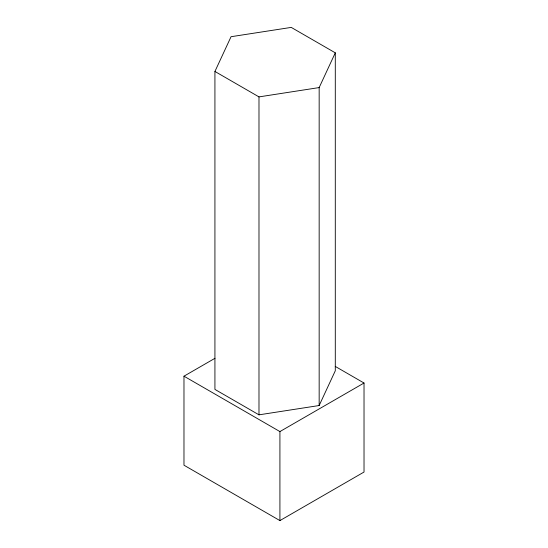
<?xml version="1.0" encoding="UTF-8"?>
<svg xmlns="http://www.w3.org/2000/svg" width="548" height="548" viewBox="0 0 548 548"><rect width="100%" height="100%" fill="white"/><g stroke="black" fill="none" stroke-linecap="round" stroke-linejoin="round"><path stroke-width="0.82" d="M214.926 71.452L231.051 36.709L291.235 27.4L335.294 52.834L335.294 370.784L319.162 405.527L258.985 414.836L214.926 389.402L214.926 71.452L258.985 96.893L319.162 87.577L335.294 52.834M335.239 366.4L364.023 383.018L364.023 472.04L279.918 520.6L183.977 465.211L183.977 376.188L214.967 358.296M183.977 376.188L279.918 431.577L364.023 383.018M319.162 87.577L319.162 405.527M279.918 431.577L279.918 520.6M258.985 96.893L258.985 414.836"/></g></svg>
